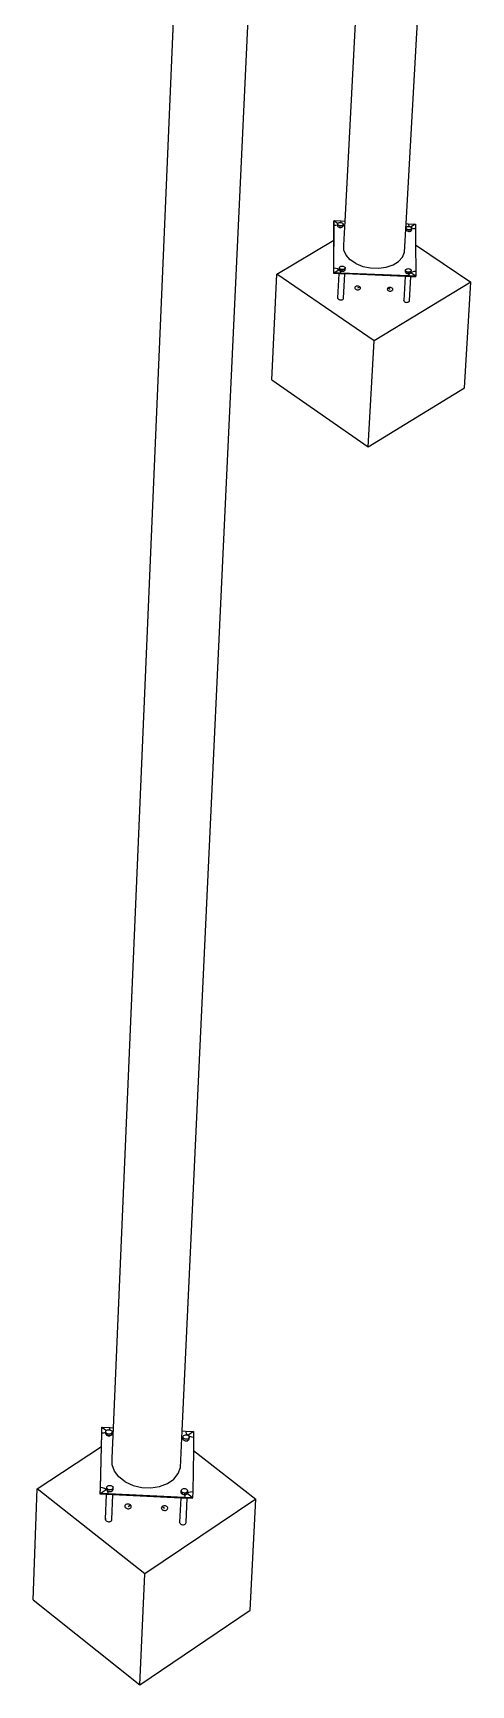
# Model space of a CAD drawing. Header units: inches. Extents: x -1381 to 1917, y -1058 to 799.
# Drawn here: x 169.6 to 288.3, y -786.9 to -339.4 of the extents above; entities that cross this region are included whole.
import ezdxf

# ---------------------------------------------------------------- set-up
doc = ezdxf.new("R2010")
doc.units = ezdxf.units.IN
doc.header["$MEASUREMENT"] = 0

msp = doc.modelspace()

# ---------------------------------------------------------------- linework, layer by layer
for p, q in [((270.68, -391), (281.55, -197.52)), ((254.14, -390.32), (263.95, -204.42)), ((210.01, -718.03), (233.5, -215.72)), ((191.39, -717.17), (212.41, -223.98)), ((251.11, -403.06), (251.15, -391.43)), ((251.13, -395.49), (251.14, -391.63)), ((251.14, -390.39), (251.15, -390.19)), ((251.14, -391.63), (251.14, -390.39)), ((251.14, -391.63), (251.15, -391.43)), ((251.15, -391.43), (251.15, -390.19)), ((251.15, -390.19), (253.1, -390.27)), ((251.15, -390.19), (252.21, -390.92)), ((251.15, -391.43), (251.65, -391.41)), ((251.65, -391.41), (252.12, -391.31)), ((252.12, -391.38), (252.09, -391.51)), ((252.12, -391.4), (252.09, -391.53)), ((252.09, -391.53), (252.12, -391.66)), ((252.19, -391.28), (252.12, -391.38)), ((252.2, -391.29), (252.12, -391.39)), ((252.12, -391.31), (252.13, -391.3)), ((252.12, -391.39), (252.13, -391.3)), ((252.12, -391.51), (252.14, -391.39)), ((252.12, -391.51), (252.12, -391.39)), ((252.12, -391.39), (252.12, -391.4)), ((252.14, -391.64), (252.12, -391.51)), ((252.12, -391.66), (252.2, -391.78)), ((252.13, -391.3), (252.14, -391.11)), ((252.13, -391.3), (252.19, -391.28)), ((252.14, -391.11), (252.17, -390.99)), ((252.16, -391.23), (252.14, -391.11)), ((252.14, -391.39), (252.21, -391.3)), ((252.22, -391.75), (252.14, -391.64)), ((252.19, -391.28), (252.16, -391.23)), ((252.17, -390.99), (252.24, -390.88)), ((252.2, -391.29), (252.19, -391.28)), ((252.21, -391.3), (252.2, -391.29)), ((252.2, -391.78), (252.32, -391.88)), ((252.24, -391.35), (252.21, -391.3)), ((252.22, -391.75), (252.34, -391.86)), ((252.24, -390.88), (252.36, -390.78)), ((252.36, -391.46), (252.24, -391.35)), ((252.32, -391.88), (252.48, -391.97)), ((252.34, -391.86), (252.49, -391.94)), ((252.36, -390.78), (252.51, -390.71)), ((252.51, -391.54), (252.36, -391.46)), ((252.48, -391.97), (252.66, -392.03)), ((252.49, -391.94), (252.67, -391.99)), ((252.51, -390.71), (252.69, -390.67)), ((252.69, -391.59), (252.51, -391.54)), ((252.66, -392.03), (252.86, -392.05)), ((252.86, -392.02), (252.67, -391.99)), ((252.69, -390.67), (252.89, -390.67)), ((252.86, -391.61), (252.69, -391.59)), ((252.86, -392.02), (252.86, -391.61)), ((252.88, -391.62), (252.86, -391.61)), ((252.86, -392.02), (253.06, -392.01)), ((252.86, -392.05), (252.86, -392.02)), ((252.86, -392.03), (253.06, -392.03)), ((253.08, -391.61), (252.88, -391.62)), ((252.89, -390.67), (252.97, -390.68)), ((252.97, -390.68), (253.03, -390.59)), ((252.97, -390.68), (253.08, -390.69)), ((253.03, -390.59), (253.1, -390.27)), ((253.06, -392.01), (253.24, -391.97)), ((253.06, -392.03), (253.25, -391.98)), ((253.08, -390.69), (253.26, -390.75)), ((253.26, -391.57), (253.08, -391.61)), ((253.1, -390.27), (254.14, -390.32)), ((253.24, -391.97), (253.39, -391.9)), ((253.25, -391.98), (253.41, -391.91)), ((253.26, -390.75), (253.41, -390.83)), ((253.41, -391.5), (253.26, -391.57)), ((253.51, -391.81), (253.39, -391.9)), ((253.41, -390.83), (253.53, -390.93)), ((253.53, -391.41), (253.41, -391.5)), ((253.41, -391.58), (253.61, -391.59)), ((253.41, -391.91), (253.53, -391.82)), ((253.58, -391.69), (253.51, -391.81)), ((253.53, -390.93), (253.61, -391.05)), ((253.54, -391.39), (253.53, -391.41)), ((253.53, -391.82), (253.61, -391.7)), ((253.55, -391.37), (253.54, -391.39)), ((253.54, -391.39), (253.59, -391.45)), ((253.61, -391.29), (253.55, -391.37)), ((253.61, -391.46), (253.55, -391.37)), ((253.61, -391.45), (253.56, -391.36)), ((253.61, -391.59), (253.58, -391.69)), ((253.59, -391.45), (253.61, -391.57)), ((253.61, -391.05), (253.63, -391.17)), ((253.63, -391.17), (253.61, -391.29)), ((253.64, -391.57), (253.61, -391.45)), ((253.62, -391.48), (253.61, -391.46)), ((253.61, -391.57), (253.62, -391.48)), ((253.61, -391.57), (253.61, -391.59)), ((253.61, -391.59), (253.63, -391.59)), ((253.61, -391.7), (253.63, -391.59)), ((253.62, -391.48), (253.63, -391.17)), ((253.63, -391.58), (253.62, -391.48)), ((253.63, -391.58), (253.64, -391.57)), ((253.64, -391.59), (253.63, -391.58)), ((253.63, -391.59), (253.63, -391.58)), ((253.63, -391.59), (253.64, -391.59)), ((253.8, -396.83), (254.14, -390.32)), ((270.24, -398.76), (270.68, -391)), ((270.67, -392.47), (270.64, -392.6)), ((270.67, -392.6), (270.68, -392.46)), ((270.68, -392.46), (270.67, -392.47)), ((270.67, -392.6), (270.69, -392.48)), ((270.7, -392.73), (270.67, -392.6)), ((270.68, -391), (271.27, -391.02)), ((270.68, -392.46), (270.69, -392.2)), ((270.74, -392.36), (270.68, -392.46)), ((270.69, -392.2), (270.72, -392.08)), ((270.72, -392.33), (270.69, -392.2)), ((270.69, -392.48), (270.76, -392.39)), ((270.77, -392.84), (270.7, -392.73)), ((270.72, -392.08), (270.79, -391.97)), ((270.74, -392.36), (270.72, -392.33)), ((270.76, -392.39), (270.74, -392.36)), ((270.79, -392.44), (270.76, -392.39)), ((270.77, -392.84), (270.89, -392.95)), ((270.79, -391.97), (270.91, -391.87)), ((270.91, -392.55), (270.79, -392.44)), ((271.04, -393.03), (270.89, -392.95)), ((270.91, -391.87), (271.06, -391.8)), ((271.07, -392.63), (270.91, -392.55)), ((271.23, -393.08), (271.04, -393.03)), ((271.06, -391.8), (271.24, -391.76)), ((271.25, -392.68), (271.07, -392.63)), ((271.23, -393.08), (271.42, -393.11)), ((271.24, -391.76), (271.44, -391.76)), ((271.44, -392.71), (271.25, -392.68)), ((271.27, -391.02), (271.34, -391.35)), ((271.27, -391.02), (273.21, -391.1)), ((271.34, -391.35), (271.53, -391.65)), ((271.61, -393.1), (271.42, -393.11)), ((271.42, -393.13), (271.62, -393.12)), ((271.44, -391.76), (271.63, -391.78)), ((271.63, -392.7), (271.44, -392.71)), ((271.53, -391.65), (271.7, -391.8)), ((271.61, -393.1), (271.79, -393.06)), ((271.62, -393.12), (271.8, -393.08)), ((271.63, -391.78), (271.7, -391.8)), ((271.81, -392.66), (271.63, -392.7)), ((271.7, -391.8), (271.81, -391.84)), ((271.79, -393.06), (271.95, -392.99)), ((271.8, -393.08), (271.96, -393)), ((271.81, -391.84), (271.96, -391.92)), ((271.97, -392.59), (271.81, -392.66)), ((271.87, -391.87), (273.18, -391.08)), ((272.06, -392.9), (271.95, -392.99)), ((271.96, -391.92), (272.08, -392.02)), ((271.96, -393), (272.09, -392.91)), ((272.09, -392.5), (271.97, -392.59)), ((272.14, -392.79), (272.06, -392.9)), ((272.08, -392.02), (272.11, -392.07)), ((272.1, -392.48), (272.09, -392.5)), ((272.09, -392.91), (272.16, -392.79)), ((272.11, -392.46), (272.1, -392.48)), ((272.1, -392.48), (272.14, -392.54)), ((272.11, -392.07), (272.25, -392.14)), ((272.11, -392.07), (272.16, -392.14)), ((272.16, -392.38), (272.11, -392.46)), ((272.16, -392.54), (272.11, -392.46)), ((272.14, -392.54), (272.16, -392.66)), ((272.16, -392.66), (272.14, -392.79)), ((272.16, -392.14), (272.19, -392.26)), ((272.19, -392.26), (272.16, -392.38)), ((272.17, -392.57), (272.16, -392.54)), ((272.16, -392.66), (272.17, -392.57)), ((272.16, -392.79), (272.19, -392.66)), ((272.17, -392.57), (272.19, -392.26)), ((272.19, -392.66), (272.17, -392.57)), ((272.25, -392.14), (272.72, -392.28)), ((272.72, -392.28), (273.22, -392.34)), ((273.21, -391.1), (273.22, -392.34)), ((273.22, -392.34), (273.24, -396.7)), ((235.67, -404.69), (251.13, -395.49)), ((251.1, -403.25), (251.13, -395.49)), ((253.82, -398.21), (253.8, -396.83)), ((254.4, -399.56), (253.82, -398.21)), ((273.24, -396.7), (288.28, -406.88)), ((273.24, -396.7), (273.29, -403.98)), ((252.68, -402.84), (252.75, -402.73)), ((252.75, -402.73), (252.87, -402.63)), ((252.87, -402.63), (253.03, -402.56)), ((253.03, -402.56), (253.21, -402.52)), ((253.21, -402.52), (253.4, -402.51)), ((253.4, -402.51), (253.6, -402.54)), ((253.6, -402.54), (253.78, -402.59)), ((253.78, -402.59), (253.93, -402.67)), ((253.93, -402.67), (254.05, -402.78)), ((255.51, -400.8), (254.4, -399.56)), ((257.05, -401.83), (255.51, -400.8)), ((257.05, -401.83), (258.94, -402.58)), ((258.94, -402.58), (261.04, -403.01)), ((265.29, -402.8), (267.15, -402.17)), ((267.15, -402.17), (268.66, -401.24)), ((268.66, -401.24), (269.71, -400.08)), ((269.71, -400.08), (270.24, -398.76)), ((234.27, -433.29), (235.67, -404.69)), ((261.99, -422.74), (235.67, -404.69)), ((251.1, -403.25), (251.11, -403.06)), ((251.1, -404.51), (251.1, -403.25)), ((251.1, -404.51), (251.11, -404.31)), ((252.54, -404.57), (251.1, -404.51)), ((251.62, -403.12), (251.11, -403.06)), ((251.11, -404.31), (251.11, -403.06)), ((251.11, -404.31), (252.49, -403.49)), ((253.06, -404.39), (251.11, -404.31)), ((252.09, -403.27), (251.62, -403.12)), ((252.49, -403.48), (252.09, -403.27)), ((252.2, -411.14), (252.54, -404.57)), ((252.8, -403.76), (252.49, -403.48)), ((253.05, -404.59), (252.54, -404.57)), ((252.63, -403.23), (252.61, -403.36)), ((252.63, -403.25), (252.61, -403.38)), ((252.61, -403.38), (252.63, -403.51)), ((252.7, -403.13), (252.63, -403.23)), ((252.63, -403.36), (252.66, -403.24)), ((252.64, -403.24), (252.63, -403.25)), ((252.63, -403.36), (252.64, -403.24)), ((252.66, -403.49), (252.63, -403.36)), ((252.63, -403.51), (252.71, -403.63)), ((252.64, -403.24), (252.65, -402.96)), ((252.71, -403.14), (252.64, -403.24)), ((252.65, -402.96), (252.68, -402.84)), ((252.68, -403.09), (252.65, -402.96)), ((252.66, -403.24), (252.72, -403.15)), ((252.73, -403.61), (252.66, -403.49)), ((252.71, -403.14), (252.68, -403.09)), ((252.72, -403.15), (252.71, -403.14)), ((252.71, -403.63), (252.83, -403.74)), ((252.75, -403.2), (252.72, -403.15)), ((252.85, -403.71), (252.73, -403.61)), ((252.87, -403.31), (252.75, -403.2)), ((253, -404.07), (252.8, -403.76)), ((252.83, -403.74), (252.99, -403.82)), ((252.85, -403.71), (253.01, -403.79)), ((253.03, -403.39), (252.87, -403.31)), ((252.99, -403.82), (253.18, -403.88)), ((253.06, -404.39), (253, -404.07)), ((253.19, -403.85), (253.01, -403.79)), ((253.21, -403.45), (253.03, -403.39)), ((253.05, -404.59), (253.06, -404.39)), ((254.09, -404.63), (253.05, -404.59)), ((271.34, -405.15), (253.06, -404.39)), ((253.18, -403.88), (253.38, -403.91)), ((253.38, -403.87), (253.19, -403.85)), ((253.38, -403.47), (253.21, -403.45)), ((253.38, -403.87), (253.38, -403.47)), ((253.4, -403.47), (253.38, -403.47)), ((253.38, -403.87), (253.57, -403.86)), ((253.38, -403.89), (253.58, -403.88)), ((253.38, -403.91), (253.58, -403.9)), ((253.6, -403.46), (253.4, -403.47)), ((253.75, -403.82), (253.57, -403.86)), ((253.58, -403.88), (253.77, -403.84)), ((253.58, -403.9), (253.77, -403.86)), ((253.76, -403.43), (253.6, -403.46)), ((253.75, -403.82), (253.91, -403.75)), ((253.75, -411.21), (254.09, -404.63)), ((253.78, -403.42), (253.76, -403.43)), ((253.78, -403.43), (253.76, -403.43)), ((253.77, -403.84), (253.93, -403.77)), ((253.77, -403.86), (253.93, -403.78)), ((253.93, -403.35), (253.78, -403.42)), ((253.91, -403.75), (254.03, -403.66)), ((254.05, -403.26), (253.93, -403.35)), ((253.93, -403.77), (254.05, -403.67)), ((253.93, -403.78), (254.05, -403.69)), ((254.1, -403.55), (254.03, -403.66)), ((254.13, -403.44), (254.04, -403.44)), ((254.05, -402.78), (254.13, -402.9)), ((254.07, -403.24), (254.05, -403.26)), ((254.05, -403.67), (254.13, -403.55)), ((254.05, -403.69), (254.13, -403.57)), ((254.13, -403.15), (254.07, -403.24)), ((254.07, -403.24), (254.11, -403.3)), ((254.13, -403.3), (254.08, -403.22)), ((270.41, -405.31), (254.09, -404.63)), ((254.13, -403.44), (254.1, -403.55)), ((254.11, -403.3), (254.13, -403.42)), ((254.13, -402.9), (254.15, -403.02)), ((254.15, -403.02), (254.13, -403.15)), ((254.13, -403.42), (254.15, -403.02)), ((254.16, -403.43), (254.13, -403.3)), ((254.13, -403.42), (254.13, -403.44)), ((254.13, -403.57), (254.16, -403.44)), ((254.13, -403.44), (254.16, -403.44)), ((254.13, -403.55), (254.15, -403.44)), ((254.15, -403.44), (254.16, -403.43)), ((254.16, -403.43), (254.16, -403.43)), ((261.04, -403.01), (263.21, -403.09)), ((288.28, -406.88), (261.99, -422.74)), ((263.21, -403.09), (265.29, -402.8)), ((270.41, -405.31), (270.05, -411.79)), ((271.33, -405.35), (270.41, -405.31)), ((270.49, -404.02), (270.51, -404.15)), ((270.52, -403.91), (270.5, -404.04)), ((270.51, -404.15), (270.59, -404.28)), ((270.6, -403.8), (270.52, -403.91)), ((270.53, -404.04), (270.55, -403.64)), ((270.53, -404.04), (270.55, -403.92)), ((270.55, -404.17), (270.53, -404.04)), ((270.55, -403.64), (270.57, -403.52)), ((270.57, -403.76), (270.55, -403.64)), ((270.55, -403.92), (270.61, -403.82)), ((270.63, -404.28), (270.55, -404.17)), ((270.57, -403.52), (270.65, -403.4)), ((270.61, -403.82), (270.57, -403.76)), ((270.59, -404.28), (270.71, -404.38)), ((270.65, -403.88), (270.61, -403.82)), ((270.75, -404.39), (270.63, -404.28)), ((270.65, -403.4), (270.77, -403.31)), ((270.77, -403.99), (270.65, -403.88)), ((270.71, -404.38), (270.88, -404.47)), ((270.75, -404.39), (270.9, -404.47)), ((270.77, -403.31), (270.92, -403.24)), ((270.92, -404.07), (270.77, -403.99)), ((270.88, -404.47), (271.06, -404.53)), ((271.08, -404.53), (270.9, -404.47)), ((270.92, -403.24), (271.1, -403.2)), ((271.11, -404.13), (270.92, -404.07)), ((271.06, -404.53), (271.26, -404.55)), ((271.08, -404.53), (271.28, -404.55)), ((271.1, -403.2), (271.3, -403.19)), ((271.3, -404.15), (271.11, -404.13)), ((271.26, -404.55), (271.28, -404.55)), ((271.46, -404.54), (271.28, -404.55)), ((271.28, -404.57), (271.48, -404.56)), ((271.3, -403.19), (271.49, -403.21)), ((271.49, -404.14), (271.3, -404.15)), ((271.33, -405.35), (271.34, -405.15)), ((271.97, -405.37), (271.33, -405.35)), ((271.4, -404.83), (271.34, -405.15)), ((273.29, -405.23), (271.34, -405.15)), ((271.6, -404.54), (271.4, -404.83)), ((271.63, -404.51), (271.46, -404.54)), ((271.48, -404.56), (271.67, -404.52)), ((271.49, -403.21), (271.67, -403.27)), ((271.66, -404.1), (271.49, -404.14)), ((271.63, -404.51), (271.6, -404.54)), ((271.6, -411.86), (271.97, -405.37)), ((271.65, -404.49), (271.63, -404.51)), ((271.63, -404.51), (271.65, -404.5)), ((271.65, -404.5), (271.81, -404.43)), ((271.67, -404.1), (271.66, -404.1)), ((271.67, -404.1), (271.66, -404.1)), ((271.67, -403.27), (271.83, -403.35)), ((271.83, -404.03), (271.67, -404.1)), ((271.67, -404.52), (271.83, -404.45)), ((271.9, -404.29), (271.81, -404.36)), ((271.93, -404.34), (271.81, -404.43)), ((271.83, -403.35), (271.95, -403.46)), ((271.95, -403.94), (271.83, -404.03)), ((272.02, -404.12), (271.83, -404.11)), ((271.83, -404.45), (271.95, -404.35)), ((271.98, -404.26), (271.9, -404.29)), ((271.94, -404.31), (271.91, -404.29)), ((271.93, -404.34), (271.98, -404.26)), ((271.93, -404.34), (271.94, -404.33)), ((271.94, -404.33), (271.99, -404.25)), ((271.94, -404.32), (271.94, -404.31)), ((271.96, -404.33), (271.94, -404.32)), ((271.95, -403.46), (272.02, -403.58)), ((271.96, -403.92), (271.95, -403.94)), ((271.95, -404.35), (271.96, -404.33)), ((271.97, -403.9), (271.96, -403.92)), ((271.96, -403.92), (272, -403.98)), ((271.96, -404.33), (272.03, -404.23)), ((273.29, -405.23), (271.96, -404.33)), ((272.02, -403.82), (271.97, -403.9)), ((272.01, -403.96), (271.97, -403.9)), ((272.02, -403.97), (271.97, -403.9)), ((273.28, -405.43), (271.97, -405.37)), ((272, -404.23), (271.98, -404.26)), ((271.99, -404.25), (271.98, -404.26)), ((272.31, -404.11), (271.99, -404.25)), ((271.99, -404.25), (272.01, -404.22)), ((272, -403.98), (272.02, -404.1)), ((272.02, -404.12), (272, -404.23)), ((272.03, -404.04), (272.01, -403.96)), ((272.01, -404.22), (272.04, -404.09)), ((272.02, -403.58), (272.05, -403.7)), ((272.05, -403.7), (272.02, -403.82)), ((272.05, -404.1), (272.02, -403.97)), ((272.02, -404.1), (272.03, -404.04)), ((272.02, -404.1), (272.02, -404.12)), ((272.03, -404.04), (272.05, -403.7)), ((272.04, -404.09), (272.03, -404.04)), ((272.03, -404.23), (272.05, -404.12)), ((272.05, -404.11), (272.05, -404.1)), ((272.05, -404.12), (272.05, -404.11)), ((272.78, -404), (272.31, -404.11)), ((273.29, -403.98), (272.78, -404)), ((273.28, -405.43), (273.29, -405.23)), ((273.29, -403.98), (273.29, -405.23)), ((286.56, -435.49), (288.28, -406.88)), ((252.22, -411.27), (252.2, -411.14)), ((252.3, -411.4), (252.22, -411.27)), ((252.3, -411.4), (252.42, -411.51)), ((252.42, -411.51), (252.58, -411.59)), ((252.58, -411.59), (252.77, -411.65)), ((252.77, -411.65), (252.97, -411.67)), ((252.97, -411.67), (253.17, -411.67)), ((253.17, -411.67), (253.36, -411.62)), ((253.36, -411.62), (253.52, -411.55)), ((253.52, -411.55), (253.64, -411.45)), ((253.64, -411.45), (253.72, -411.34)), ((253.72, -411.34), (253.75, -411.21)), ((256.83, -408.26), (256.81, -408.38)), ((256.81, -408.38), (256.83, -408.51)), ((256.91, -408.14), (256.83, -408.26)), ((256.83, -408.51), (256.91, -408.64)), ((257.03, -408.04), (256.91, -408.14)), ((256.91, -408.64), (257.03, -408.74)), ((257.19, -407.97), (257.03, -408.04)), ((257.03, -408.74), (257.19, -408.83)), ((257.38, -407.93), (257.19, -407.97)), ((257.19, -408.83), (257.38, -408.89)), ((257.58, -407.92), (257.38, -407.93)), ((257.38, -408.89), (257.58, -408.91)), ((257.78, -407.94), (257.58, -407.92)), ((257.58, -408.41), (258.13, -408.09)), ((257.58, -408.91), (257.78, -408.9)), ((257.97, -408), (257.78, -407.94)), ((257.78, -408.9), (257.97, -408.86)), ((258.13, -408.09), (257.97, -408)), ((257.97, -408.86), (258.13, -408.79)), ((258.25, -408.19), (258.13, -408.09)), ((258.13, -408.79), (258.25, -408.69)), ((258.33, -408.32), (258.25, -408.19)), ((258.25, -408.69), (258.33, -408.57)), ((258.35, -408.45), (258.33, -408.32)), ((258.33, -408.57), (258.35, -408.45)), ((265.61, -408.62), (265.58, -408.75)), ((265.58, -408.75), (265.61, -408.88)), ((265.69, -408.5), (265.61, -408.62)), ((265.61, -408.88), (265.69, -409)), ((265.81, -408.41), (265.69, -408.5)), ((265.69, -409), (265.81, -409.11)), ((265.97, -408.33), (265.81, -408.41)), ((265.81, -408.41), (266.36, -408.78)), ((265.81, -409.11), (265.97, -409.19)), ((266.15, -408.29), (265.97, -408.33)), ((265.97, -409.19), (266.16, -409.25)), ((266.36, -408.28), (266.15, -408.29)), ((266.16, -409.25), (266.36, -409.28)), ((266.56, -408.31), (266.36, -408.28)), ((266.36, -409.28), (266.56, -409.27)), ((266.74, -408.37), (266.56, -408.31)), ((266.56, -409.27), (266.74, -409.23)), ((266.9, -408.45), (266.74, -408.37)), ((266.74, -409.23), (266.9, -409.15)), ((267.03, -408.56), (266.9, -408.45)), ((266.9, -409.15), (267.03, -409.06)), ((267.1, -408.68), (267.03, -408.56)), ((267.03, -409.06), (267.1, -408.94)), ((267.13, -408.81), (267.1, -408.68)), ((267.1, -408.94), (267.13, -408.81)), ((270.08, -411.92), (270.05, -411.79)), ((270.15, -412.04), (270.08, -411.92)), ((270.15, -412.04), (270.28, -412.15)), ((270.28, -412.15), (270.44, -412.24)), ((270.44, -412.24), (270.62, -412.3)), ((270.62, -412.3), (270.83, -412.32)), ((270.83, -412.32), (271.03, -412.31)), ((271.03, -412.31), (271.21, -412.27)), ((271.21, -412.27), (271.37, -412.2)), ((271.37, -412.2), (271.5, -412.1)), ((271.5, -412.1), (271.57, -411.98)), ((271.57, -411.98), (271.6, -411.86)), ((260.41, -451.43), (261.99, -422.74)), ((234.27, -433.29), (260.41, -451.43)), ((260.41, -451.43), (286.56, -435.49)), ((187.84, -733.4), (188.2, -718.59)), ((188.11, -722.24), (188.19, -718.8)), ((188.19, -718.8), (188.23, -717.22)), ((188.19, -718.8), (188.2, -718.59)), ((188.2, -718.59), (188.24, -717.02)), ((188.2, -718.59), (188.77, -718.57)), ((188.23, -717.22), (188.24, -717.02)), ((188.24, -717.02), (190.43, -717.12)), ((188.24, -717.02), (189.45, -717.96)), ((188.77, -718.57), (189.3, -718.43)), ((189.3, -718.53), (189.26, -718.69)), ((189.3, -718.55), (189.26, -718.72)), ((189.26, -718.72), (189.29, -718.88)), ((189.29, -718.7), (189.33, -718.54)), ((189.29, -718.7), (189.3, -718.55)), ((189.32, -718.85), (189.29, -718.7)), ((189.29, -718.88), (189.37, -719.03)), ((189.3, -718.43), (189.31, -718.43)), ((189.3, -718.55), (189.31, -718.43)), ((189.34, -718.47), (189.3, -718.53)), ((189.33, -718.5), (189.3, -718.55)), ((189.3, -718.55), (189.3, -718.55)), ((189.31, -718.27), (189.34, -718.12)), ((189.33, -718.42), (189.31, -718.27)), ((189.31, -718.43), (189.31, -718.27)), ((189.31, -718.43), (189.33, -718.42)), ((189.4, -719), (189.32, -718.85)), ((189.34, -718.43), (189.33, -718.42)), ((189.33, -718.54), (189.33, -718.53)), ((189.34, -718.12), (189.43, -717.98)), ((189.42, -718.58), (189.34, -718.43)), ((189.37, -719.03), (189.51, -719.17)), ((189.53, -719.13), (189.4, -719)), ((189.55, -718.71), (189.42, -718.58)), ((189.43, -717.98), (189.57, -717.86)), ((189.51, -719.17), (189.69, -719.28)), ((189.7, -719.24), (189.53, -719.13)), ((189.72, -718.82), (189.55, -718.71)), ((189.57, -717.86), (189.74, -717.77)), ((189.69, -719.28), (189.89, -719.35)), ((189.9, -719.31), (189.7, -719.24)), ((189.92, -718.89), (189.72, -718.82)), ((189.74, -717.77), (189.95, -717.72)), ((189.89, -719.35), (190.12, -719.38)), ((189.9, -719.31), (190.12, -719.34)), ((190.14, -718.92), (189.92, -718.89)), ((189.95, -717.72), (190.17, -717.71)), ((190.34, -719.33), (190.12, -719.34)), ((190.12, -719.38), (190.12, -719.34)), ((190.12, -719.36), (190.35, -719.35)), ((190.36, -718.91), (190.14, -718.92)), ((190.17, -717.71), (190.23, -717.72)), ((190.23, -717.72), (190.35, -717.52)), ((190.23, -717.72), (190.38, -717.74)), ((190.34, -719.33), (190.54, -719.28)), ((190.35, -717.52), (190.43, -717.12)), ((190.35, -719.35), (190.56, -719.3)), ((190.56, -718.86), (190.36, -718.91)), ((190.38, -717.74), (190.59, -717.81)), ((190.43, -717.12), (191.39, -717.17)), ((190.72, -719.19), (190.54, -719.28)), ((190.71, -718.78), (190.56, -718.86)), ((190.56, -719.3), (190.74, -719.21)), ((190.59, -717.81), (190.76, -717.91)), ((190.74, -718.77), (190.71, -718.78)), ((190.71, -718.78), (190.97, -718.79)), ((190.86, -719.07), (190.72, -719.19)), ((190.87, -718.65), (190.74, -718.77)), ((190.74, -719.21), (190.88, -719.08)), ((190.76, -717.91), (190.89, -718.04)), ((190.94, -718.93), (190.86, -719.07)), ((190.92, -718.57), (190.87, -718.65)), ((190.88, -719.08), (190.97, -718.94)), ((190.89, -718.04), (190.97, -718.19)), ((190.93, -718.55), (190.92, -718.57)), ((190.92, -718.57), (190.95, -718.62)), ((190.96, -718.51), (190.93, -718.55)), ((190.98, -718.63), (190.93, -718.55)), ((190.98, -718.61), (190.94, -718.54)), ((190.97, -718.79), (190.94, -718.93)), ((190.95, -718.62), (190.98, -718.77)), ((190.99, -718.35), (190.96, -718.51)), ((190.97, -718.19), (190.99, -718.35)), ((190.98, -718.77), (190.97, -718.79)), ((190.97, -718.79), (191, -718.8)), ((190.97, -718.94), (191, -718.8)), ((190.98, -718.65), (190.99, -718.35)), ((191.01, -718.77), (190.98, -718.61)), ((190.98, -718.65), (190.98, -718.63)), ((191, -718.79), (190.98, -718.65)), ((190.98, -718.77), (190.98, -718.65)), ((191, -718.79), (191.01, -718.77)), ((191, -718.8), (191, -718.79)), ((191, -718.8), (191, -718.79)), ((191, -718.8), (191, -718.8)), ((191.04, -725.47), (191.39, -717.17)), ((209.54, -727.93), (210.01, -718.03)), ((210.01, -718.03), (210.91, -718.08)), ((210.2, -719.92), (210.17, -720.08)), ((210.19, -720.08), (210.2, -719.91)), ((210.19, -720.08), (210.23, -719.93)), ((210.22, -720.24), (210.19, -720.08)), ((210.2, -719.91), (210.21, -719.66)), ((210.24, -719.85), (210.2, -719.91)), ((210.2, -719.91), (210.2, -719.92)), ((210.21, -719.66), (210.25, -719.51)), ((210.24, -719.82), (210.21, -719.66)), ((210.3, -720.39), (210.22, -720.24)), ((210.23, -719.93), (210.24, -719.91)), ((210.32, -719.97), (210.24, -719.82)), ((210.25, -719.51), (210.33, -719.36)), ((210.43, -720.52), (210.3, -720.39)), ((210.45, -720.1), (210.32, -719.97)), ((210.33, -719.36), (210.47, -719.25)), ((210.63, -720.21), (210.45, -720.1)), ((210.47, -719.25), (210.64, -719.16)), ((210.83, -720.28), (210.63, -720.21)), ((210.64, -719.16), (210.85, -719.11)), ((211.05, -720.31), (210.83, -720.28)), ((210.85, -719.11), (211.07, -719.1)), ((210.91, -718.08), (210.98, -718.49)), ((210.91, -718.08), (213.1, -718.18)), ((210.98, -718.49), (211.19, -718.88)), ((211.26, -720.3), (211.05, -720.31)), ((211.07, -719.1), (211.28, -719.13)), ((211.19, -718.88), (211.54, -719.22)), ((211.47, -720.25), (211.26, -720.3)), ((211.28, -719.13), (211.49, -719.2)), ((211.64, -720.16), (211.47, -720.25)), ((211.49, -719.2), (213.07, -718.15)), ((211.49, -719.2), (211.66, -719.3)), ((211.54, -719.22), (211.99, -719.49)), ((211.62, -720.58), (211.76, -720.46)), ((211.78, -720.04), (211.64, -720.16)), ((211.64, -720.59), (211.79, -720.47)), ((211.66, -719.3), (211.79, -719.43)), ((211.76, -720.46), (211.85, -720.32)), ((211.87, -719.9), (211.78, -720.04)), ((211.79, -719.43), (211.87, -719.58)), ((211.79, -720.47), (211.88, -720.32)), ((211.85, -720.32), (211.88, -720.16)), ((211.87, -719.58), (211.9, -719.74)), ((211.9, -719.74), (211.87, -719.9)), ((211.88, -720.02), (211.9, -719.74)), ((211.91, -720.16), (211.88, -720.02)), ((211.88, -720.16), (211.88, -720.02)), ((211.88, -720.32), (211.91, -720.16)), ((211.99, -719.49), (212.51, -719.68)), ((212.51, -719.68), (213.08, -719.76)), ((213.08, -719.76), (213.02, -723.37)), ((213.1, -718.18), (213.08, -719.76)), ((170.7, -733.76), (188.11, -722.24)), ((187.83, -733.61), (188.11, -722.24)), ((210.43, -720.52), (210.61, -720.63)), ((210.61, -720.63), (210.81, -720.7)), ((210.81, -720.7), (211.03, -720.73)), ((211.03, -720.73), (211.24, -720.72)), ((211.03, -720.75), (211.25, -720.74)), ((211.24, -720.72), (211.45, -720.67)), ((211.25, -720.74), (211.46, -720.69)), ((211.45, -720.67), (211.62, -720.58)), ((211.46, -720.69), (211.64, -720.59)), ((213.02, -723.37), (212.84, -734.58)), ((213.02, -723.37), (230, -736.54)), ((191.03, -727.23), (191.04, -725.47)), ((191.65, -728.95), (191.03, -727.23)), ((192.86, -730.52), (191.65, -728.95)), ((208.91, -729.6), (209.54, -727.93)), ((169.56, -763.79), (170.7, -733.76)), ((199.9, -756.75), (170.7, -733.76)), ((187.79, -735.2), (187.83, -733.61)), ((187.8, -735), (187.84, -733.4)), ((187.83, -733.61), (187.84, -733.4)), ((188.41, -733.49), (187.84, -733.4)), ((188.93, -733.67), (188.41, -733.49)), ((189.39, -733.94), (188.93, -733.67)), ((189.55, -733.63), (189.51, -733.79)), ((189.55, -733.65), (189.51, -733.81)), ((189.51, -733.81), (189.54, -733.97)), ((189.54, -733.79), (189.58, -733.63)), ((189.54, -733.79), (189.55, -733.64)), ((189.57, -733.95), (189.54, -733.79)), ((189.55, -733.64), (189.56, -733.37)), ((189.6, -733.55), (189.55, -733.63)), ((189.6, -733.56), (189.55, -733.64)), ((189.55, -733.64), (189.55, -733.65)), ((189.56, -733.37), (189.59, -733.21)), ((189.59, -733.53), (189.56, -733.37)), ((189.58, -733.63), (189.61, -733.57)), ((189.59, -733.21), (189.68, -733.07)), ((189.6, -733.56), (189.59, -733.53)), ((189.61, -733.57), (189.6, -733.56)), ((189.67, -733.68), (189.61, -733.57)), ((189.8, -733.81), (189.67, -733.68)), ((189.68, -733.07), (189.82, -732.95)), ((189.97, -733.92), (189.8, -733.81)), ((189.82, -732.95), (190, -732.86)), ((190, -732.86), (190.2, -732.81)), ((190.2, -732.81), (190.42, -732.8)), ((190.42, -732.8), (190.64, -732.83)), ((190.64, -732.83), (190.84, -732.9)), ((190.99, -733.87), (190.82, -733.96)), ((190.84, -732.9), (191.01, -733)), ((191.13, -733.75), (190.99, -733.87)), ((191.01, -733), (191.15, -733.14)), ((191.18, -733.66), (191.13, -733.75)), ((191.23, -733.89), (191.13, -733.89)), ((191.15, -733.14), (191.23, -733.29)), ((191.22, -733.6), (191.18, -733.66)), ((191.21, -733.71), (191.18, -733.66)), ((191.23, -733.89), (191.2, -734.03)), ((191.24, -733.7), (191.21, -733.66)), ((191.21, -733.71), (191.23, -733.87)), ((191.25, -733.45), (191.22, -733.6)), ((191.23, -733.29), (191.25, -733.45)), ((191.23, -733.87), (191.25, -733.45)), ((191.23, -733.87), (191.23, -733.89)), ((191.23, -734.05), (191.26, -733.89)), ((191.23, -733.89), (191.26, -733.89)), ((191.23, -734.03), (191.26, -733.89)), ((191.26, -733.87), (191.24, -733.7)), ((191.26, -733.88), (191.26, -733.87)), ((191.26, -733.89), (191.26, -733.88)), ((194.58, -731.84), (192.86, -730.52)), ((194.58, -731.84), (196.69, -732.8)), ((196.69, -732.8), (199.05, -733.35)), ((199.05, -733.35), (201.49, -733.44)), ((201.49, -733.44), (203.85, -733.07)), ((203.85, -733.07), (205.97, -732.27)), ((205.97, -732.27), (207.69, -731.08)), ((207.69, -731.08), (208.91, -729.6)), ((209.86, -733.93), (210, -733.81)), ((210, -733.81), (210.18, -733.72)), ((210.18, -733.72), (210.38, -733.67)), ((210.38, -733.67), (210.6, -733.66)), ((210.6, -733.66), (210.82, -733.69)), ((210.82, -733.69), (211.02, -733.76)), ((211.02, -733.76), (211.2, -733.87)), ((211.2, -733.87), (211.33, -734)), ((187.79, -735.2), (187.8, -735)), ((189.45, -735.28), (187.79, -735.2)), ((187.8, -735), (189.38, -733.95)), ((190, -735.1), (187.8, -735)), ((189.17, -741.97), (189.45, -735.28)), ((189.73, -734.29), (189.39, -733.94)), ((190, -735.31), (189.45, -735.28)), ((189.54, -733.97), (189.62, -734.13)), ((189.65, -734.1), (189.57, -733.95)), ((189.62, -734.13), (189.76, -734.27)), ((189.78, -734.23), (189.65, -734.1)), ((189.94, -734.69), (189.73, -734.29)), ((189.76, -734.27), (189.94, -734.38)), ((189.78, -734.23), (189.95, -734.34)), ((189.94, -734.38), (190.15, -734.45)), ((190, -735.1), (189.94, -734.69)), ((189.95, -734.34), (190.16, -734.41)), ((190.17, -733.99), (189.97, -733.92)), ((190, -735.31), (190, -735.1)), ((210.61, -736.07), (190, -735.1)), ((191.2, -735.36), (190, -735.31)), ((190.15, -734.45), (190.37, -734.48)), ((190.16, -734.41), (190.37, -734.44)), ((190.39, -734.02), (190.17, -733.99)), ((190.37, -734.44), (190.59, -734.43)), ((190.37, -734.46), (190.6, -734.45)), ((190.37, -734.48), (190.6, -734.47)), ((190.61, -734.01), (190.39, -734.02)), ((190.59, -734.43), (190.8, -734.38)), ((190.6, -734.45), (190.81, -734.4)), ((190.6, -734.47), (190.81, -734.42)), ((190.82, -733.96), (190.61, -734.01)), ((190.8, -734.38), (190.98, -734.29)), ((190.81, -734.4), (191, -734.31)), ((190.81, -734.42), (191, -734.33)), ((190.91, -742.05), (191.2, -735.36)), ((190.98, -734.29), (191.11, -734.17)), ((191, -734.31), (191.14, -734.18)), ((191, -734.33), (191.14, -734.2)), ((191.2, -734.03), (191.11, -734.17)), ((191.14, -734.18), (191.23, -734.03)), ((191.14, -734.2), (191.23, -734.05)), ((209.61, -736.23), (191.2, -735.36)), ((194.48, -738.29), (194.45, -738.45)), ((194.57, -738.14), (194.48, -738.29)), ((194.71, -738.02), (194.57, -738.14)), ((194.89, -737.93), (194.71, -738.02)), ((195.11, -737.87), (194.89, -737.93)), ((195.33, -737.86), (195.11, -737.87)), ((195.32, -738.5), (195.94, -738.08)), ((195.56, -737.9), (195.33, -737.86)), ((195.77, -737.97), (195.56, -737.9)), ((195.94, -738.08), (195.77, -737.97)), ((196.08, -738.22), (195.94, -738.08)), ((196.16, -738.37), (196.08, -738.22)), ((196.19, -738.54), (196.16, -738.37)), ((230, -736.54), (199.9, -756.75)), ((205, -738.34), (204.79, -738.39)), ((205.22, -738.33), (205, -738.34)), ((205.45, -738.36), (205.22, -738.33)), ((205.66, -738.43), (205.45, -738.36)), ((209.61, -736.23), (209.3, -742.8)), ((210.6, -736.27), (209.61, -736.23)), ((209.68, -734.63), (209.71, -734.8)), ((209.73, -734.49), (209.7, -734.65)), ((209.71, -734.8), (209.79, -734.95)), ((209.73, -734.65), (209.75, -734.23)), ((209.77, -734.42), (209.73, -734.49)), ((209.73, -734.65), (209.76, -734.5)), ((209.75, -734.81), (209.73, -734.65)), ((209.75, -734.23), (209.78, -734.07)), ((209.77, -734.39), (209.75, -734.23)), ((209.83, -734.96), (209.75, -734.81)), ((209.76, -734.5), (209.77, -734.48)), ((209.85, -734.54), (209.77, -734.39)), ((209.78, -734.07), (209.86, -733.93)), ((209.79, -734.95), (209.93, -735.09)), ((209.97, -735.1), (209.83, -734.96)), ((209.99, -734.68), (209.85, -734.54)), ((209.93, -735.09), (210.11, -735.2)), ((210.14, -735.2), (209.97, -735.1)), ((210.16, -734.78), (209.99, -734.68)), ((210.11, -735.2), (210.32, -735.27)), ((210.14, -735.2), (210.34, -735.27)), ((210.36, -734.85), (210.16, -734.78)), ((210.32, -735.27), (210.55, -735.31)), ((210.34, -735.27), (210.56, -735.3)), ((210.58, -734.88), (210.36, -734.85)), ((210.55, -735.31), (210.56, -735.3)), ((210.77, -735.3), (210.56, -735.3)), ((210.56, -735.33), (210.79, -735.32)), ((210.8, -734.87), (210.58, -734.88)), ((210.6, -736.27), (210.61, -736.07)), ((211.11, -736.3), (210.6, -736.27)), ((210.69, -735.66), (210.61, -736.07)), ((212.82, -736.17), (210.61, -736.07)), ((210.92, -735.29), (210.69, -735.66)), ((210.77, -735.3), (210.96, -735.25)), ((210.79, -735.32), (211, -735.26)), ((211.01, -734.82), (210.8, -734.87)), ((210.96, -735.25), (210.92, -735.29)), ((210.96, -735.25), (210.99, -735.24)), ((210.99, -735.24), (211.16, -735.15)), ((211, -735.26), (211.18, -735.17)), ((211.18, -734.73), (211.01, -734.82)), ((211.05, -742.88), (211.36, -736.31)), ((211.36, -736.31), (211.11, -736.3)), ((211.17, -735.15), (211.16, -735.15)), ((211.27, -735.06), (211.17, -735.15)), ((211.18, -734.73), (211.25, -734.67)), ((211.18, -735.17), (211.32, -735.05)), ((211.32, -734.61), (211.25, -734.67)), ((211.3, -735.03), (211.27, -735.06)), ((211.3, -735.03), (211.31, -735.03)), ((211.31, -735.03), (211.37, -734.92)), ((211.41, -734.47), (211.32, -734.61)), ((211.32, -735.01), (211.32, -735)), ((211.34, -735.02), (211.32, -735.01)), ((211.32, -735.05), (211.34, -735.02)), ((211.33, -734), (211.41, -734.15)), ((211.34, -735.02), (211.41, -734.9)), ((212.82, -736.17), (211.34, -735.02)), ((211.36, -734.93), (211.39, -734.89)), ((211.37, -734.92), (211.36, -734.93)), ((212.81, -736.38), (211.36, -736.31)), ((211.74, -734.74), (211.37, -734.92)), ((211.37, -734.92), (211.4, -734.88)), ((211.41, -734.75), (211.39, -734.89)), ((211.41, -734.75), (211.39, -734.75)), ((211.41, -734.55), (211.4, -734.54)), ((211.42, -734.57), (211.4, -734.54)), ((211.4, -734.62), (211.42, -734.73)), ((211.4, -734.88), (211.43, -734.71)), ((211.41, -734.15), (211.44, -734.31)), ((211.44, -734.31), (211.41, -734.47)), ((211.42, -734.65), (211.41, -734.55)), ((211.42, -734.73), (211.41, -734.75)), ((211.41, -734.9), (211.44, -734.76)), ((211.42, -734.65), (211.44, -734.31)), ((211.45, -734.73), (211.42, -734.57)), ((211.43, -734.71), (211.42, -734.65)), ((211.42, -734.73), (211.42, -734.65)), ((211.44, -734.74), (211.45, -734.73)), ((211.44, -734.76), (211.44, -734.74)), ((212.27, -734.61), (211.74, -734.74)), ((212.84, -734.58), (212.27, -734.61)), ((212.81, -736.38), (212.82, -736.17)), ((212.84, -734.58), (212.82, -736.17)), ((228.45, -766.58), (230, -736.54)), ((189.2, -741.81), (189.17, -741.97)), ((189.17, -741.97), (189.19, -742.14)), ((189.28, -742.29), (189.19, -742.14)), ((189.21, -741.8), (189.2, -741.81)), ((189.41, -742.43), (189.28, -742.29)), ((189.41, -742.43), (189.59, -742.54)), ((189.59, -742.54), (189.8, -742.62)), ((189.8, -742.62), (190.03, -742.65)), ((190.03, -742.65), (190.25, -742.64)), ((190.25, -742.64), (190.46, -742.58)), ((190.46, -742.58), (190.65, -742.49)), ((190.65, -742.49), (190.79, -742.37)), ((190.79, -742.37), (190.88, -742.22)), ((190.88, -742.22), (190.91, -742.05)), ((194.45, -738.45), (194.47, -738.62)), ((194.47, -738.62), (194.56, -738.78)), ((194.56, -738.78), (194.69, -738.91)), ((194.69, -738.91), (194.87, -739.02)), ((194.87, -739.02), (195.08, -739.1)), ((195.08, -739.1), (195.3, -739.13)), ((195.3, -739.13), (195.53, -739.12)), ((195.53, -739.12), (195.74, -739.06)), ((195.74, -739.06), (195.93, -738.97)), ((195.93, -738.97), (196.07, -738.85)), ((196.07, -738.85), (196.16, -738.7)), ((196.16, -738.7), (196.19, -738.54)), ((204.37, -738.76), (204.34, -738.92)), ((204.34, -738.92), (204.37, -739.08)), ((204.46, -738.61), (204.37, -738.76)), ((204.37, -739.08), (204.45, -739.24)), ((204.45, -739.24), (204.59, -739.38)), ((204.6, -738.48), (204.46, -738.61)), ((204.59, -739.38), (204.77, -739.49)), ((204.79, -738.39), (204.6, -738.48)), ((204.6, -738.48), (205.21, -738.96)), ((204.77, -739.49), (204.98, -739.56)), ((204.98, -739.56), (205.2, -739.59)), ((205.2, -739.59), (205.43, -739.58)), ((205.43, -739.58), (205.64, -739.53)), ((205.64, -739.53), (205.82, -739.44)), ((205.84, -738.54), (205.66, -738.43)), ((205.82, -739.44), (205.96, -739.31)), ((205.97, -738.68), (205.84, -738.54)), ((205.96, -739.31), (206.05, -739.16)), ((206.06, -738.84), (205.97, -738.68)), ((206.05, -739.16), (206.09, -739)), ((206.09, -739), (206.06, -738.84)), ((209.33, -742.96), (209.3, -742.8)), ((209.41, -743.12), (209.33, -742.96)), ((209.55, -743.26), (209.41, -743.12)), ((209.55, -743.26), (209.73, -743.37)), ((209.73, -743.37), (209.94, -743.44)), ((209.94, -743.44), (210.16, -743.47)), ((210.16, -743.47), (210.28, -743.47)), ((210.28, -743.47), (210.39, -743.46)), ((210.39, -743.46), (210.6, -743.41)), ((210.6, -743.41), (210.78, -743.31)), ((210.78, -743.31), (210.85, -743.25)), ((210.78, -743.31), (210.78, -743.31)), ((210.85, -743.25), (210.92, -743.19)), ((210.92, -743.19), (211.01, -743.04)), ((211.01, -743.04), (211.05, -742.88)), ((198.55, -786.87), (199.9, -756.75)), ((169.56, -763.79), (198.55, -786.87)), ((198.55, -786.87), (228.45, -766.58))]:
    msp.add_line(p, q)

doc.saveas('drawing.dxf')
